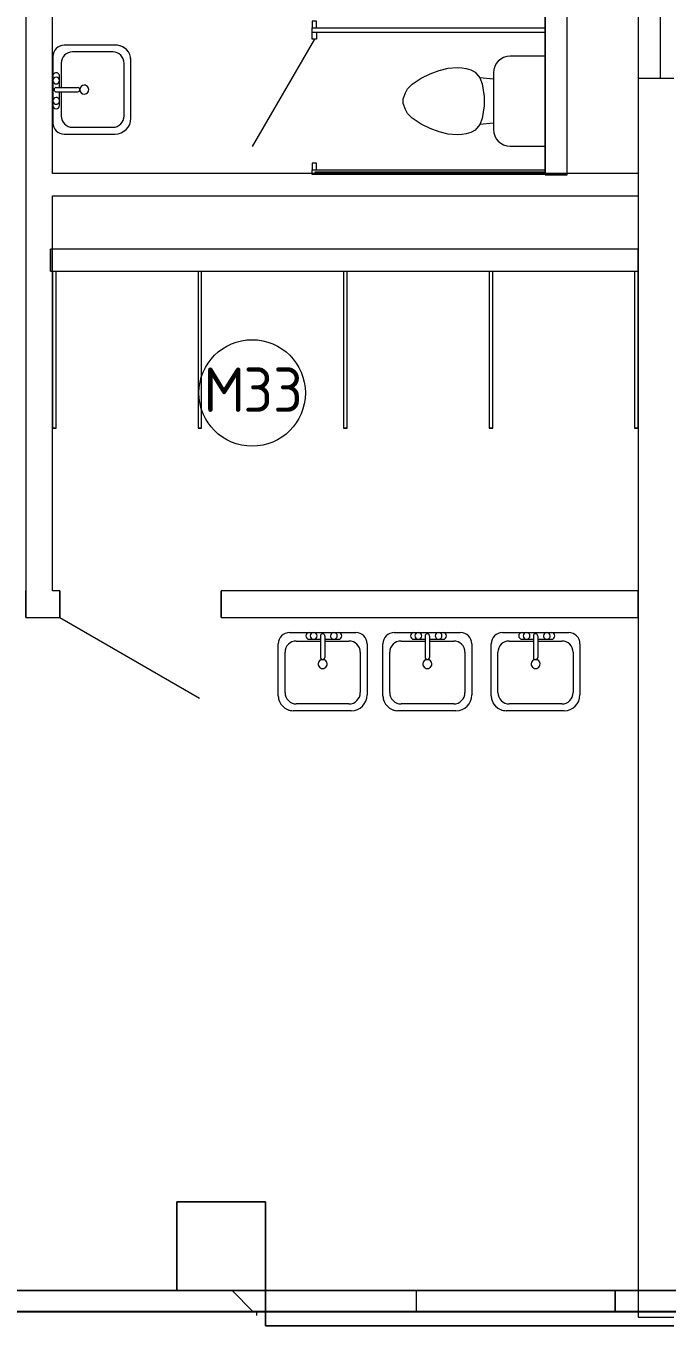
# Model space of a CAD drawing. Header units: millimetres. Extents: x -324727 to -241623, y -397163 to -324471.
# Drawn here: x -300917 to -297305, y -362123 to -354802 of the extents above; entities that cross this region are included whole.
import ezdxf

# ---------------------------------------------------------------- set-up
doc = ezdxf.new("R2010")
doc.units = ezdxf.units.MM
doc.linetypes.add('Штрих 2 х 1 мм', pattern=[3, 2, -1])
for name, color, linetype, lineweight in [('Двери', 7, 'Continuous', 9), ('Марки помещений', 7, 'Continuous', 18), ('Несущие колонны', 7, 'Continuous', 9), ('Обобщенные модели', 7, 'Continuous', 9), ('Перекрытие', 7, 'Continuous', 9), ('Сантехника', 7, 'Continuous', 18), ('Стены внутренние', 7, 'Continuous', 9), ('Стены наружные', 7, 'Continuous', 9), ('Части', 7, 'Continuous', 9)]:
    doc.layers.add(name, color=color, linetype=linetype, lineweight=lineweight)
doc.styles.add('GOST Common_2', font='GOST Common.ttf', dxfattribs={"height": 250})

# ---------------------------------------------------------------- blocks, each defined once
blk = doc.blocks.new('AC_Дверь_Однопольная_ПВХ_ГОСТ30970-2014 - 910х2100h глухая_ левая-6789168-АБЧ на отметке _8_100')
at = {"layer": 'Двери', "lineweight": 18}
blk.add_line((455, 75), (-333.1, 530), dxfattribs=at)
blk = doc.blocks.new('035_Перегородки СУ - 035_Перегородки СУ-6788913-АБЧ на отметке _8_100')
at = {"layer": 'Обобщенные модели'}
for p, q in [((750, -200), (143.8, 150)), ((1550, -200), (943.8, 150)), ((2350, -200), (1743.8, 150)), ((3150, -200), (2543.8, 150)), ((-12.5, -1500), (-12.5, -187.5)), ((12.5, -187.5), (12.5, -1500)), ((50, -187.5), (12.5, -187.5)), ((12.5, -212.5), (50, -212.5)), ((50, -212.5), (50, -187.5)), ((750, -212.5), (750, -187.5)), ((750, -187.5), (787.5, -187.5)), ((787.5, -212.5), (750, -212.5)), ((787.5, -1500), (787.5, -187.5)), ((850, -187.5), (812.5, -187.5)), ((812.5, -187.5), (812.5, -1500)), ((812.5, -212.5), (850, -212.5)), ((850, -212.5), (850, -187.5)), ((1550, -212.5), (1550, -187.5)), ((1550, -187.5), (1587.5, -187.5)), ((1587.5, -212.5), (1550, -212.5)), ((1587.5, -1500), (1587.5, -187.5)), ((1650, -187.5), (1612.5, -187.5)), ((1612.5, -187.5), (1612.5, -1500)), ((1612.5, -212.5), (1650, -212.5)), ((1650, -212.5), (1650, -187.5)), ((2350, -212.5), (2350, -187.5)), ((2350, -187.5), (2387.5, -187.5)), ((2387.5, -212.5), (2350, -212.5)), ((2387.5, -1500), (2387.5, -187.5)), ((2450, -187.5), (2412.5, -187.5)), ((2412.5, -187.5), (2412.5, -1500)), ((2412.5, -212.5), (2450, -212.5)), ((2450, -212.5), (2450, -187.5)), ((3150, -212.5), (3150, -187.5)), ((3150, -187.5), (3187.5, -187.5)), ((3187.5, -212.5), (3150, -212.5)), ((3187.5, -1500), (3187.5, -187.5)), ((3212.5, -187.5), (3212.5, -1500))]:
    blk.add_line(p, q, dxfattribs=at)
at = {"layer": 'Обобщенные модели', "linetype": 'Штрих 2 х 1 мм'}
for p, q in [((-12.5, -187.5), (12.5, -187.5)), ((0, -1500), (0, -200)), ((787.5, -187.5), (812.5, -187.5)), ((1587.5, -187.5), (1612.5, -187.5)), ((2387.5, -187.5), (2412.5, -187.5)), ((3187.5, -187.5), (3212.5, -187.5)), ((3200, -1500), (3200, -200)), ((12.5, -1500), (-12.5, -1500)), ((0, -1500), (3200, -1500)), ((812.5, -1500), (787.5, -1500)), ((1612.5, -1500), (1587.5, -1500)), ((2412.5, -1500), (2387.5, -1500)), ((3212.5, -1500), (3187.5, -1500))]:
    blk.add_line(p, q, dxfattribs=at)
blk = doc.blocks.new('Туалет-Домашний-3D - Туалет-Домашний-3D-4567028-АБЧ на отметке _8_100')
at = {"layer": 'Сантехника'}
for p, q in [((-47.6, 292.1), (-12.7, 304.8)), ((-12.7, 304.8), (12.7, 304.8)), ((12.7, 304.8), (47.6, 292.1)), ((-130.2, 203.2), (-95, 254)), ((-95, 254), (-69.6, 279.4)), ((-69.6, 279.4), (-47.6, 292.1)), ((47.6, 292.1), (69.6, 279.4)), ((69.6, 279.4), (95, 254)), ((95, 254), (130.2, 203.2)), ((-172.4, 101.6), (-153.9, 152.4)), ((-153.9, 152.4), (-130.2, 203.2)), ((130.2, 203.2), (153.9, 152.4)), ((153.9, 152.4), (172.4, 101.6)), ((-186.1, 50.6), (-172.4, 101.6)), ((172.4, 101.6), (186.1, 50.6)), ((-190.5, 0), (-186.1, 50.6)), ((186.1, 50.6), (190.5, 0)), ((-188.3, -25.3), (-190.5, 0)), ((-183.8, -50.8), (-188.3, -25.3)), ((-177, -76.2), (-183.8, -50.8)), ((183.8, -50.8), (177, -76.2)), ((188.3, -25.3), (183.8, -50.8)), ((190.5, 0), (188.3, -25.3)), ((-162.6, -101.6), (-177, -76.2)), ((-132.3, -127), (-162.6, -101.6)), ((-97.4, -139.7), (-132.3, -127)), ((-123.5, -203.8), (-132.3, -127)), ((-25.4, -152.4), (-97.4, -139.7)), ((97.4, -139.7), (25.4, -152.4)), ((132.3, -127), (97.4, -139.7)), ((123.5, -203.8), (132.3, -127)), ((162.6, -101.6), (132.3, -127)), ((177, -76.2), (162.6, -101.6)), ((158.7, -203.8), (-158.8, -203.8)), ((25.4, -152.4), (-25.4, -152.4)), ((-253.4, -298.4), (-253.4, -494.7)), ((253.4, -494.7), (253.4, -298.4)), ((-253.4, -494.7), (253.4, -494.7))]:
    blk.add_line(p, q, dxfattribs=at)
for centre, start, end in [((-158.8, -298.4), 90, 180), ((158.7, -298.4), 0, 90)]:
    blk.add_arc(centre, 94.6, start, end, dxfattribs=at)
blk = doc.blocks.new('Туалетный столик с раковиной-Квадратный - 500 x 440 мм-4584201-АБЧ на отметке _8_100')
at = {"layer": 'Сантехника'}
for p, q in [((-145.4, 259.9), (181.3, 259.9)), ((-145.4, 259.9), (181.3, 259.9)), ((-132.7, 221.8), (164.1, 221.8)), ((-234.3, -116.6), (-234.3, 171)), ((-234.3, -116.6), (-234.3, 171)), ((-196.2, -69), (-196.2, 158.3)), ((227.6, 158.3), (227.6, -69)), ((265.7, 175.5), (265.7, -116.6)), ((265.7, 175.5), (265.7, -116.6)), ((3, -160.7), (3, -40.4)), ((28.4, -160.7), (28.4, -40.4)), ((3, -132.5), (-132.7, -132.5)), ((-73.2, -142), (3, -142)), ((164.1, -132.5), (28.4, -132.5)), ((28.4, -142), (91.9, -142)), ((202.2, -180.1), (-170.8, -180.1)), ((202.2, -180.1), (-170.8, -180.1)), ((91.9, -180.1), (-73.2, -180.1))]:
    blk.add_line(p, q, dxfattribs=at)
for centre, radius, start, end in [((-145.4, 171), 88.9, 90, 180), ((-145.4, 171), 88.9, 90, 180), ((-132.7, 158.3), 63.5, 90, 180), ((164.1, 158.3), 63.5, 360, 90), ((181.3, 175.5), 84.4, 0, 90), ((181.3, 175.5), 84.4, 360, 90), ((15.7, -3.2), 25.4, 360, 180), ((-132.7, -69), 63.5, 180, 270), ((15.7, -3.2), 25.4, 180, 0), ((15.7, -40.4), 12.7, 360, 180), ((164.1, -69), 63.5, 270, 360), ((-170.8, -116.6), 63.5, 180, 270), ((-170.8, -116.6), 63.5, 180, 270), ((-73.2, -161.1), 19, 90, 270), ((-47.8, -161.1), 19, 360, 180), ((66.5, -161.1), 19, 0, 180), ((91.9, -161.1), 19, 270, 90), ((202.2, -116.6), 63.5, 270, 0), ((202.2, -116.6), 63.5, 270, 0), ((-47.8, -161.1), 19, 180, 0), ((15.7, -160.7), 12.7, 180, 0), ((66.5, -161.1), 19, 180, 0)]:
    blk.add_arc(centre, radius, start, end, dxfattribs=at)
blk = doc.blocks.new('Туалетный столик с раковиной-Квадратный - 500 x 440 мм-3423765-АБЧ на отметке _8_100')
at = {"layer": 'Сантехника'}
for p, q in [((202.2, 180.1), (-170.8, 180.1)), ((202.2, 180.1), (-170.8, 180.1)), ((91.9, 180.1), (-73.2, 180.1)), ((3, 160.7), (3, 40.4)), ((28.4, 160.7), (28.4, 40.4)), ((-234.3, 116.6), (-234.3, -171)), ((-234.3, 116.6), (-234.3, -171)), ((3, 132.5), (-132.7, 132.5)), ((-73.2, 142), (3, 142)), ((28.4, 142), (91.9, 142)), ((164.1, 132.5), (28.4, 132.5)), ((265.7, -175.5), (265.7, 116.6)), ((265.7, -175.5), (265.7, 116.6)), ((-196.2, 69), (-196.2, -158.3)), ((227.6, -158.3), (227.6, 69)), ((-145.4, -259.9), (181.3, -259.9)), ((-145.4, -259.9), (181.3, -259.9)), ((-132.7, -221.8), (164.1, -221.8))]:
    blk.add_line(p, q, dxfattribs=at)
for centre, radius, start, end in [((-170.8, 116.6), 63.5, 90, 180), ((-170.8, 116.6), 63.5, 90, 180), ((-73.2, 161.1), 19, 90, 270), ((-47.8, 161.1), 19, 360, 180), ((-47.8, 161.1), 19, 180, 0), ((15.7, 160.7), 12.7, 360, 180), ((66.5, 161.1), 19, 360, 180), ((66.5, 161.1), 19, 180, 360), ((91.9, 161.1), 19, 270, 90), ((202.2, 116.6), 63.5, 0, 90), ((202.2, 116.6), 63.5, 360, 90), ((-132.7, 69), 63.5, 90, 180), ((164.1, 69), 63.5, 0, 90), ((15.7, 3.2), 25.4, 360, 180), ((15.7, 3.2), 25.4, 180, 0), ((15.7, 40.4), 12.7, 180, 0), ((-145.4, -171), 88.9, 180, 270), ((-145.4, -171), 88.9, 180, 270), ((-132.7, -158.3), 63.5, 180, 270), ((164.1, -158.3), 63.5, 270, 0), ((181.3, -175.5), 84.4, 270, 360), ((181.3, -175.5), 84.4, 270, 0)]:
    blk.add_arc(centre, radius, start, end, dxfattribs=at)
blk = doc.blocks.new('ADSK_КолоннаНесущая_Бетон_Консоль_Средняя_ГОСТ 25628-90 - 500х500-1786645-АБЧ на отметке _8_100')
at = {"layer": 'Несущие колонны'}
for p, q in [((250, 250), (-250, 250)), ((-250, 250), (-250, -250)), ((-250, 250), (-250, -250)), ((250, 250), (-250, 250)), ((250, -250), (250, 250)), ((250, 250), (250, -250)), ((-250, -250), (250, -250)), ((-250, -250), (250, -250))]:
    blk.add_line(p, q, dxfattribs=at)
blk = doc.blocks.new('em_Марка_Помещение - Номер-3469094-АБЧ на отметке _8_100')
at = {"layer": 'Марки помещений'}
blk.add_circle((0, 0), 3, dxfattribs=at)

msp = doc.modelspace()

# ---------------------------------------------------------------- linework, layer by layer
at = {"layer": 'Перекрытие'}
for p, q in [((-299567.002, -361422.976), (-300067.002, -361422.976)), ((-300067.002, -361422.976), (-300067.002, -361922.976)), ((-300067.002, -361922.976), (-300067.002, -361422.976)), ((-300067.002, -361422.976), (-299567.002, -361422.976)), ((-299567.002, -362122.976), (-299567.002, -361422.976)), ((-299567.002, -361422.976), (-299567.002, -362122.976)), ((-300067.002, -361922.976), (-305567.002, -361922.976)), ((-305567.002, -361922.976), (-300067.002, -361922.976)), ((-297267.002, -362122.976), (-299567.002, -362122.976)), ((-299567.002, -362122.976), (-297267.002, -362122.976))]:
    msp.add_line(p, q, dxfattribs=at)
at = {"layer": 'Стены внутренние'}
for p, q in [((-297342.002, -355098.376), (-297342.002, -352292.976, 14219.473)), ((-297992.002, -352410.476, 14219.473), (-297992.002, -355640.476, 14219.473)), ((-297992.002, -352410.476, 14219.473), (-297992.002, -355640.476, 14219.473)), ((-297867.002, -355640.476, 14219.473), (-297867.002, -352410.476, 14219.473)), ((-297867.002, -355640.476, 14219.473), (-297867.002, -352410.476, 14219.473)), ((-297467.002, -352417.976, 14219.473), (-297467.002, -355098.376, 14219.473)), ((-297467.002, -352417.976, 14219.473), (-297467.002, -355098.376, 14219.473)), ((-297342.002, -355098.376), (-297342.002, -352417.976)), ((-300917.002, -353956.313, 14219.473), (-300917.002, -357982.976, 14219.473)), ((-300917.002, -353956.313, 14219.473), (-300917.002, -357982.976, 14219.473)), ((-300767.002, -355632.976, 14219.473), (-300767.002, -353956.313, 14219.473)), ((-300767.002, -355632.976, 14219.473), (-300767.002, -353956.313, 14219.473)), ((-297467.002, -355098.376, 14219.473), (-297467.002, -355632.976, 14219.473)), ((-297467.002, -355098.376), (-297467.002, -362072.976)), ((-297342.002, -355098.376), (-297467.002, -355098.376)), ((-297267.002, -355098.376), (-297342.002, -355098.376)), ((-297467.002, -355632.976, 14219.473), (-300767.002, -355632.976, 14219.473)), ((-297467.002, -355632.976, 14219.473), (-300767.002, -355632.976, 14219.473)), ((-297992.002, -355640.476, 14219.473), (-297867.002, -355640.476, 14219.473)), ((-297867.002, -355640.476, 14219.473), (-297992.002, -355640.476, 14219.473)), ((-297467.002, -355632.976, 14219.473), (-297467.002, -355757.976, 14219.473)), ((-300767.002, -357982.976, 14219.473), (-300767.002, -355757.976, 14219.473)), ((-300767.002, -357982.976, 14219.473), (-300767.002, -355757.976, 14219.473)), ((-300767.002, -355757.976, 14219.473), (-297467.002, -355757.976, 14219.473)), ((-300767.002, -355757.976, 14219.473), (-297467.002, -355757.976, 14219.473)), ((-297467.002, -356057.976, 14219.473), (-300779.502, -356057.976, 14219.473)), ((-300779.502, -356057.976, 14219.473), (-300779.502, -356182.976, 14219.473)), ((-297467.002, -356057.976, 14219.473), (-300779.502, -356057.976, 14219.473)), ((-300779.502, -356182.976, 14219.473), (-300779.502, -356057.976, 14219.473)), ((-297467.002, -356182.976, 14219.473), (-297467.002, -356057.976, 14219.473)), ((-297467.002, -356057.976, 14219.473), (-297467.002, -356182.976, 14219.473)), ((-300779.502, -356182.976, 14219.473), (-300767.002, -356182.976, 14219.473)), ((-300779.502, -356182.976, 14219.473), (-297467.002, -356182.976, 14219.473)), ((-300747.002, -356182.976, 14219.473), (-299947.002, -356182.976, 14219.473)), ((-299927.002, -356182.976, 14219.473), (-299127.002, -356182.976, 14219.473)), ((-299107.002, -356182.976, 14219.473), (-298307.002, -356182.976, 14219.473)), ((-298287.002, -356182.976, 14219.473), (-297487.002, -356182.976, 14219.473)), ((-300917.002, -357982.976, 14219.473), (-300917.002, -358132.976, 14219.473)), ((-300917.002, -358132.976, 14219.473), (-300917.002, -357982.976, 14219.473)), ((-300727.002, -357982.976, 14219.473), (-300767.002, -357982.976, 14219.473)), ((-300727.002, -357982.976, 14219.473), (-300767.002, -357982.976, 14219.473)), ((-300727.002, -358132.976, 14219.473), (-300727.002, -357982.976, 14219.473)), ((-300727.002, -357982.976, 14219.473), (-300727.002, -358132.976, 14219.473)), ((-297467.002, -357982.976, 14219.473), (-299817.002, -357982.976, 14219.473)), ((-299817.002, -357982.976, 14219.473), (-299817.002, -358132.976, 14219.473)), ((-297467.002, -357982.976, 14219.473), (-299817.002, -357982.976, 14219.473)), ((-299817.002, -358132.976, 14219.473), (-299817.002, -357982.976, 14219.473)), ((-297467.002, -358132.976, 14219.473), (-297467.002, -357982.976, 14219.473)), ((-297467.002, -357982.976, 14219.473), (-297467.002, -358132.976, 14219.473)), ((-300917.002, -358132.976, 14219.473), (-300727.002, -358132.976, 14219.473)), ((-300917.002, -358132.976, 14219.473), (-300727.002, -358132.976, 14219.473)), ((-299817.002, -358132.976, 14219.473), (-297467.002, -358132.976, 14219.473)), ((-299817.002, -358132.976, 14219.473), (-297467.002, -358132.976, 14219.473)), ((-300167.003, -362042.976), (-300292.003, -362042.976)), ((-300292.003, -362042.976), (-300167.003, -362042.976)), ((-297467.002, -362072.976), (-297267.002, -362072.976))]:
    msp.add_line(p, q, dxfattribs=at)
at = {"layer": 'Стены наружные'}
for p, q in [((-300767.002, -356182.976, 14219.473), (-300767.002, -357066.94, 14219.473)), ((-300767.002, -356182.976, 14219.473), (-300747.002, -356182.976, 14219.473)), ((-300767.002, -356182.976, 14219.473), (-300767.002, -357066.94, 14219.473)), ((-300747.002, -357066.94, 14219.473), (-300747.002, -356182.976, 14219.473)), ((-300747.002, -357066.94, 14219.473), (-300747.002, -356182.976, 14219.473)), ((-299947.002, -356182.976, 14219.473), (-299947.002, -357066.94, 14219.473)), ((-299947.002, -356182.976, 14219.473), (-299927.002, -356182.976, 14219.473)), ((-299947.002, -356182.976, 14219.473), (-299947.002, -357066.94, 14219.473)), ((-299927.002, -357066.94, 14219.473), (-299927.002, -356182.976, 14219.473)), ((-299927.002, -357066.94, 14219.473), (-299927.002, -356182.976, 14219.473)), ((-299127.002, -356182.976, 14219.473), (-299127.002, -357066.94, 14219.473)), ((-299127.002, -356182.976, 14219.473), (-299107.002, -356182.976, 14219.473)), ((-299127.002, -356182.976, 14219.473), (-299127.002, -357066.94, 14219.473)), ((-299107.002, -357066.94, 14219.473), (-299107.002, -356182.976, 14219.473)), ((-299107.002, -357066.94, 14219.473), (-299107.002, -356182.976, 14219.473)), ((-298307.002, -356182.976, 14219.473), (-298307.002, -357066.94, 14219.473)), ((-298307.002, -356182.976, 14219.473), (-298287.002, -356182.976, 14219.473)), ((-298307.002, -356182.976, 14219.473), (-298307.002, -357066.94, 14219.473)), ((-298287.002, -357066.94, 14219.473), (-298287.002, -356182.976, 14219.473)), ((-298287.002, -357066.94, 14219.473), (-298287.002, -356182.976, 14219.473)), ((-297487.002, -356182.976, 14219.473), (-297487.002, -357066.94, 14219.473)), ((-297487.002, -356182.976, 14219.473), (-297467.002, -356182.976, 14219.473)), ((-297487.002, -356182.976, 14219.473), (-297487.002, -357066.94, 14219.473)), ((-297467.002, -357066.94, 14219.473), (-297467.002, -356182.976, 14219.473)), ((-297467.002, -357066.94, 14219.473), (-297467.002, -356182.976, 14219.473)), ((-300767.002, -357066.94, 14219.473), (-300747.002, -357066.94, 14219.473)), ((-300747.002, -357066.94, 14219.473), (-300767.002, -357066.94, 14219.473)), ((-299947.002, -357066.94, 14219.473), (-299927.002, -357066.94, 14219.473)), ((-299927.002, -357066.94, 14219.473), (-299947.002, -357066.94, 14219.473)), ((-299127.002, -357066.94, 14219.473), (-299107.002, -357066.94, 14219.473)), ((-299107.002, -357066.94, 14219.473), (-299127.002, -357066.94, 14219.473)), ((-298307.002, -357066.94, 14219.473), (-298287.002, -357066.94, 14219.473)), ((-298287.002, -357066.94, 14219.473), (-298307.002, -357066.94, 14219.473)), ((-297487.002, -357066.94, 14219.473), (-297467.002, -357066.94, 14219.473)), ((-297467.002, -357066.94, 14219.473), (-297487.002, -357066.94, 14219.473)), ((-297267.002, -361922.976), (-324727.003, -361922.976)), ((-324727.003, -362042.976), (-299617.003, -362042.976)), ((-299497.003, -362042.976), (-297267.002, -362042.976))]:
    msp.add_line(p, q, dxfattribs=at)
at = {"layer": 'Части'}
for p, q in [((-296446.253, -361922.976), (-324727.003, -361922.976)), ((-324727.003, -361923.976), (-296446.253, -361923.976)), ((-296446.253, -361923.976), (-324727.003, -361923.976)), ((-301778.987, -361922.976), (-299757.003, -361922.976)), ((-298717.003, -361922.976), (-299757.003, -361922.976)), ((-299757.003, -361922.976), (-299756.003, -361923.976)), ((-299756.003, -361923.976), (-299757.003, -361922.976)), ((-299756.003, -361923.976), (-298717.003, -361923.976)), ((-298717.003, -361923.976), (-299756.003, -361923.976)), ((-299756.003, -361923.976), (-299638.003, -362041.976)), ((-299638.003, -362041.976), (-299756.003, -361923.976)), ((-298717.003, -361922.976), (-297597.003, -361922.976)), ((-298717.003, -361923.976), (-298717.003, -361922.976)), ((-298717.003, -361923.976), (-298717.003, -361922.976)), ((-297597.003, -361923.976), (-298717.003, -361923.976)), ((-298717.003, -361923.976), (-297597.003, -361923.976)), ((-298717.003, -362041.976), (-298717.003, -361923.976)), ((-298717.003, -362041.976), (-298717.003, -361923.976)), ((-296227.003, -361922.976), (-297597.003, -361922.976)), ((-297597.003, -361922.976), (-297597.003, -361923.976)), ((-297597.003, -361923.976), (-297597.003, -361922.976)), ((-297597.003, -361923.976), (-296227.003, -361923.976)), ((-296227.003, -361923.976), (-297597.003, -361923.976)), ((-297597.003, -362041.976), (-297597.003, -361923.976)), ((-297597.003, -361923.976), (-297597.003, -362041.976)), ((-324727.003, -362041.976), (-296446.253, -362041.976)), ((-296446.253, -362041.976), (-324727.003, -362041.976)), ((-324727.003, -362042.976), (-296446.253, -362042.976)), ((-299637.003, -362042.976), (-304569.129, -362042.976)), ((-299638.003, -362041.976), (-298717.003, -362041.976)), ((-298717.003, -362041.976), (-299638.003, -362041.976)), ((-299638.003, -362041.976), (-299637.003, -362042.976)), ((-299637.003, -362042.976), (-299638.003, -362041.976)), ((-299637.003, -362042.976), (-298717.003, -362042.976)), ((-299616.003, -362042.976), (-299617.003, -362042.976)), ((-299617.003, -362042.976), (-299617.003, -362062.976)), ((-299617.003, -362042.976), (-299616.003, -362042.976)), ((-299498.003, -362042.976), (-299616.003, -362042.976)), ((-299616.003, -362042.976), (-299498.003, -362042.976)), ((-299497.003, -362042.976), (-299498.003, -362042.976)), ((-299498.003, -362042.976), (-299497.003, -362042.976)), ((-297597.003, -362041.976), (-298717.003, -362041.976)), ((-298717.003, -362041.976), (-297597.003, -362041.976)), ((-298717.003, -362042.976), (-298717.003, -362041.976)), ((-298717.003, -362042.976), (-298717.003, -362041.976)), ((-297597.003, -362042.976), (-298717.003, -362042.976)), ((-297597.003, -362041.976), (-296227.003, -362041.976)), ((-296227.003, -362041.976), (-297597.003, -362041.976)), ((-297597.003, -362041.976), (-297597.003, -362042.976)), ((-297597.003, -362042.976), (-297597.003, -362041.976)), ((-297597.003, -362042.976), (-296227.003, -362042.976))]:
    msp.add_line(p, q, dxfattribs=at)

# ---------------------------------------------------------------- block references
at = {"layer": 'Двери', "lineweight": 9, "rotation": 180}
msp.add_blockref('AC_Дверь_Однопольная_ПВХ_ГОСТ30970-2014 - 910х2100h глухая_ левая-6789168-АБЧ на отметке _8_100', (-300272.002, -358057.976, 14219.473), dxfattribs=at)
at = {"layer": 'Марки помещений', "xscale": 99.99999999999993, "yscale": 99.99999999999993, "zscale": 99.99999999999993}
msp.add_blockref('em_Марка_Помещение - Номер-3469094-АБЧ на отметке _8_100', (-299642.422, -356868.653, 14219.473), dxfattribs=at)
at = {"layer": 'Несущие колонны', "lineweight": 9}
msp.add_blockref('ADSK_КолоннаНесущая_Бетон_Консоль_Средняя_ГОСТ 25628-90 - 500х500-1786645-АБЧ на отметке _8_100', (-299817.002, -361672.976), dxfattribs=at)
at = {"layer": 'Обобщенные модели', "lineweight": 9, "rotation": 90.00000000000007}
msp.add_blockref('035_Перегородки СУ - 035_Перегородки СУ-6788913-АБЧ на отметке _8_100', (-299492.002, -355625.476, 14219.473), dxfattribs=at)
at = {"layer": 'Сантехника', "lineweight": 9}
for name, p, rotation in [('Туалетный столик с раковиной-Квадратный - 500 x 440 мм-3423765-АБЧ на отметке _8_100', (-300585.521, -355176.166, 14219.473), 89.99999999999977), ('Туалет-Домашний-3D - Туалет-Домашний-3D-4567028-АБЧ на отметке _8_100', (-298486.698, -355225.476, 14219.473), 90.00000000000024), ('Туалетный столик с раковиной-Квадратный - 500 x 440 мм-4584201-АБЧ на отметке _8_100', (-299229.461, -358398.122, 14219.473), 180), ('Туалетный столик с раковиной-Квадратный - 500 x 440 мм-4584201-АБЧ на отметке _8_100', (-298639.461, -358398.122, 14219.473), 180), ('Туалетный столик с раковиной-Квадратный - 500 x 440 мм-4584201-АБЧ на отметке _8_100', (-298029.461, -358398.122, 14219.473), 180)]:
    msp.add_blockref(name, p, dxfattribs=dict(at, rotation=rotation))

# ---------------------------------------------------------------- texts
at = {"layer": 'Марки помещений', "lineweight": 9, "char_height": 250, "attachment_point": 1, "style": 'GOST Common_2'}
for s, insert, width in [('\\fGOST Common|b0|i0|c204|p34|;М', (-299917.016, -356725.301, 14219.473), 272.57375), ('33', (-299692.12, -356725.301, 14219.473), 432.91125)]:
    msp.add_mtext(s, dxfattribs=dict(at, insert=insert, width=width))

doc.saveas('drawing.dxf')
